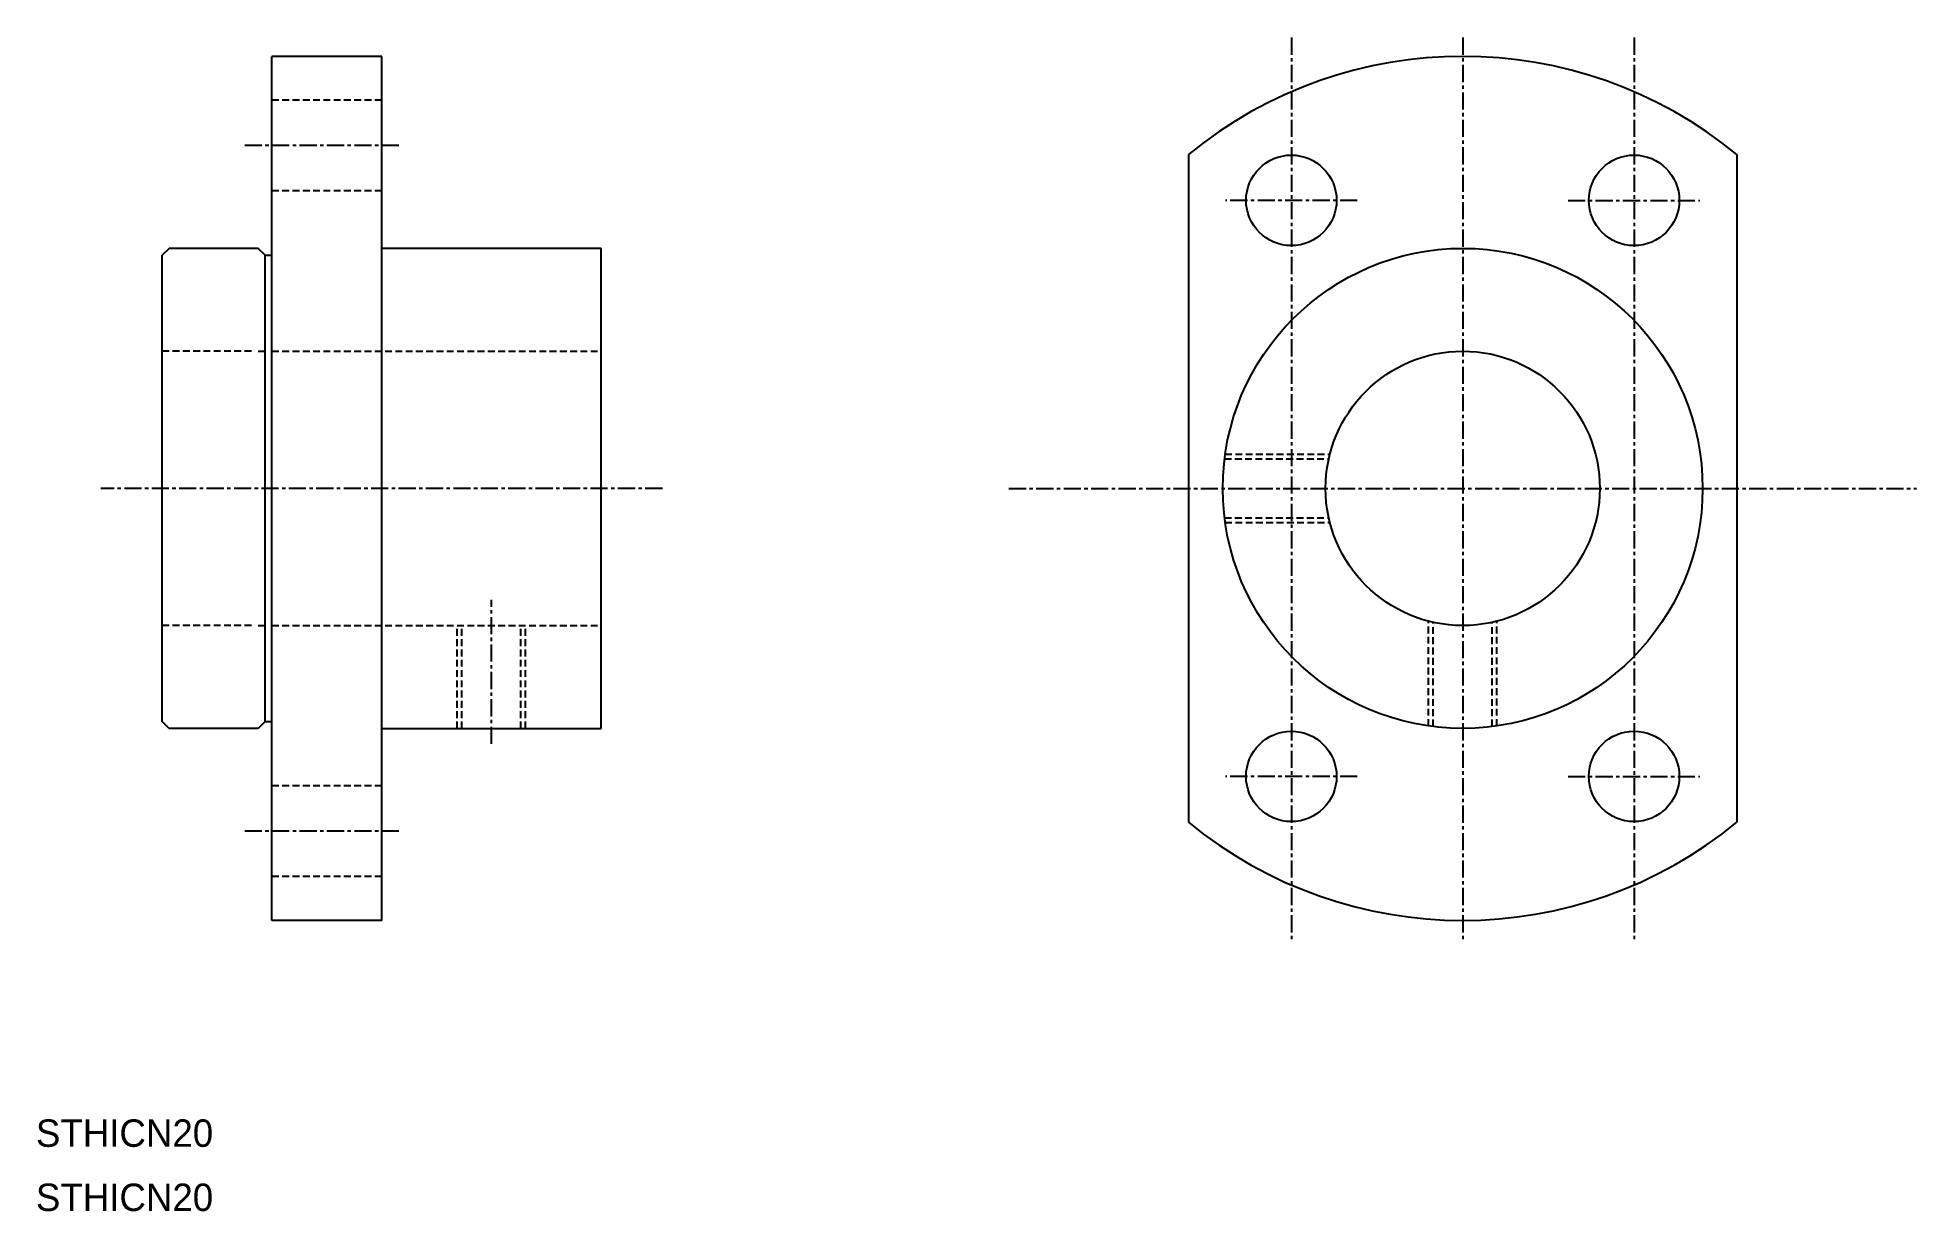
# Model space of a CAD drawing. Extents: x 10 to 147, y 3 to 89.
import ezdxf

# ---------------------------------------------------------------- set-up
doc = ezdxf.new("R2010")
doc.units = 0
doc.linetypes.add('CENTER', pattern=[2, 1.25, -0.25, 0.25, -0.25])
doc.linetypes.add('DASHED', pattern=[0.75, 0.5, -0.25])
doc.layers.get('0').update_dxf_attribs({"linetype": 'CONTINUOUS'})
doc.layers.add('CENTER', color=1, linetype='CENTER')

msp = doc.modelspace()

# ---------------------------------------------------------------- linework, layer by layer
for p, q in [((27.22, 24.69), (27.22, 87.69)), ((35.22, 87.69), (27.22, 87.69)), ((35.22, 24.69), (35.22, 87.69)), ((94.07, 80.53), (94.07, 31.86)), ((134.07, 80.53), (134.07, 31.86)), ((19.72, 73.69), (19.22, 73.19)), ((19.22, 39.19), (19.22, 73.19)), ((26.22, 73.69), (19.72, 73.69)), ((26.72, 73.19), (26.22, 73.69)), ((26.72, 39.19), (26.72, 73.19)), ((26.72, 73.19), (27.22, 73.19)), ((51.22, 73.69), (35.22, 73.69)), ((51.22, 38.69), (51.22, 73.69)), ((19.72, 38.69), (19.22, 39.19)), ((26.22, 38.69), (19.72, 38.69)), ((26.72, 39.19), (26.22, 38.69)), ((26.72, 39.19), (27.22, 39.19)), ((35.22, 38.69), (51.22, 38.69)), ((35.22, 24.69), (27.22, 24.69))]:
    msp.add_line(p, q)
at = {"color": 3, "linetype": 'DASHED'}
for p, q in [((35.22, 84.49), (27.22, 84.49)), ((35.22, 77.89), (27.22, 77.89)), ((25.72, 66.19), (19.22, 66.19)), ((26.22, 66.19), (26.72, 66.19)), ((27.22, 66.19), (51.22, 66.19)), ((96.7, 58.34), (104.3, 58.34)), ((96.74, 58.69), (104.38, 58.69)), ((96.7, 54.04), (104.3, 54.04)), ((96.74, 53.69), (104.38, 53.69)), ((25.72, 46.19), (19.22, 46.19)), ((26.22, 46.19), (26.72, 46.19)), ((27.22, 46.19), (51.22, 46.19)), ((40.72, 38.69), (40.72, 46.19)), ((41.07, 38.69), (41.07, 46.19)), ((45.37, 38.69), (45.37, 46.19)), ((45.72, 38.69), (45.72, 46.19)), ((111.57, 38.87), (111.57, 46.51)), ((111.92, 38.83), (111.92, 46.43)), ((116.22, 38.83), (116.22, 46.43)), ((116.57, 38.87), (116.57, 46.51)), ((35.22, 34.49), (27.22, 34.49)), ((35.22, 27.89), (27.22, 27.89))]:
    msp.add_line(p, q, dxfattribs=at)
at = {"color": 7, "linetype": 'CONTINUOUS'}
for centre, radius in [((101.57, 77.19), 3.3), ((126.57, 77.19), 3.3), ((114.07, 56.19), 17.5), ((101.57, 35.19), 3.3), ((126.57, 35.19), 3.3)]:
    msp.add_circle(centre, radius, dxfattribs=at)
msp.add_circle((114.07, 56.19), 10)
for start, end in [(50.5859, 129.4141), (230.5859, 309.4141)]:
    msp.add_arc((114.07, 56.19), 31.5, start, end)
at = {"layer": 'CENTER', "linetype": 'CENTER'}
for p, q in [((101.57, 89.06), (101.57, 23.33)), ((114.07, 89.06), (114.07, 23.33)), ((126.57, 89.06), (126.57, 23.33)), ((36.48, 81.19), (25.13, 81.19)), ((106.37, 77.19), (96.76, 77.19)), ((121.76, 77.19), (131.37, 77.19)), ((55.7, 56.19), (14.74, 56.19)), ((80.97, 56.19), (147.16, 56.19)), ((43.22, 37.56), (43.22, 48.07)), ((106.37, 35.19), (96.76, 35.19)), ((121.76, 35.19), (131.37, 35.19)), ((36.48, 31.19), (25.13, 31.19))]:
    msp.add_line(p, q, dxfattribs=at)

# ---------------------------------------------------------------- texts
for p in [(10, 8.18), (10, 3.5)]:
    msp.add_text('STHICN20', height=2).set_placement(p)

doc.saveas('drawing.dxf')
